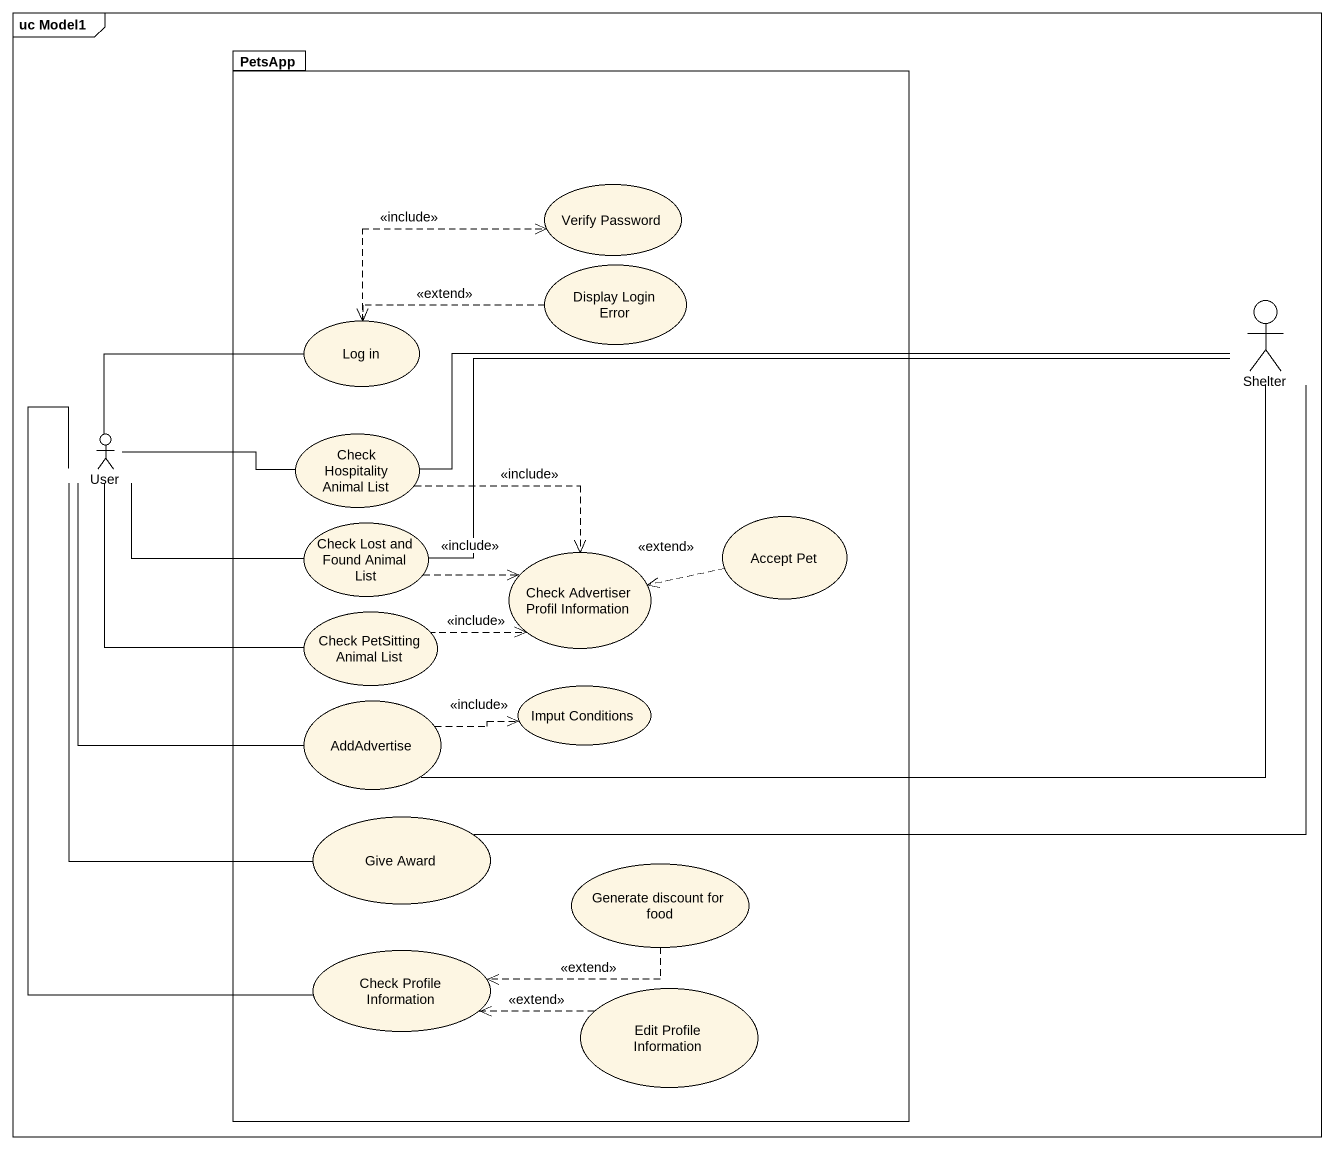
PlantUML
@startuml
mainframe uc Model1
package PetsApp {
  usecase "Verify Password" as Verify_Password
  usecase "Display Login Error" as Display_Login_Error
  usecase "Log in" as Log_in
  usecase "Check Hospitality Animal List" as Check_Hospitality_Animal
  usecase "Check Lost and Found Animal List" as Check_Lost_and_Found_Animal
  usecase "Accept Pet" as Accept_Pet
  usecase "Check Advertiser Profil Information" as Check_Advertiser_Profil
  usecase "Check PetSitting Animal List" as Check_PetSitting_Animal_List
  usecase AddAdvertise
  usecase "Imput Conditions" as Imput_Conditions
  usecase "Give Award" as Give_Award
  usecase "Generate discount for food" as Generate_discount_for_food
  usecase "Check Profile Information" as Check_Profile_Information
  usecase "Edit Profile Information" as Edit_Profile_Information
}
actor Shelter
actor User
Display_Login_Error .left.> Log_in : <<extend>>
Shelter -left- Check_Hospitality_Animal
Shelter -left- Check_Lost_and_Found_Animal
Log_in .right.> Verify_Password : <<include>>
User -right- Log_in
User -right- Check_Hospitality_Animal
User -right- Check_Lost_and_Found_Animal
User -- Check_PetSitting_Animal_List
User -- AddAdvertise
User -- Give_Award
User -- Check_Profile_Information
Check_Hospitality_Animal .right.> Check_Advertiser_Profil : <<include>>
Check_Lost_and_Found_Animal .right.> Check_Advertiser_Profil : <<include>>
Accept_Pet .left.> Check_Advertiser_Profil : <<extend>>
Check_PetSitting_Animal_List .right.> Check_Advertiser_Profil : <<include>>
AddAdvertise -right- Shelter
AddAdvertise .right.> Imput_Conditions : <<include>>
Give_Award -right- Shelter
Generate_discount_for_food .left.> Check_Profile_Information : <<extend>>
Edit_Profile_Information .left.> Check_Profile_Information : <<extend>>
@enduml
